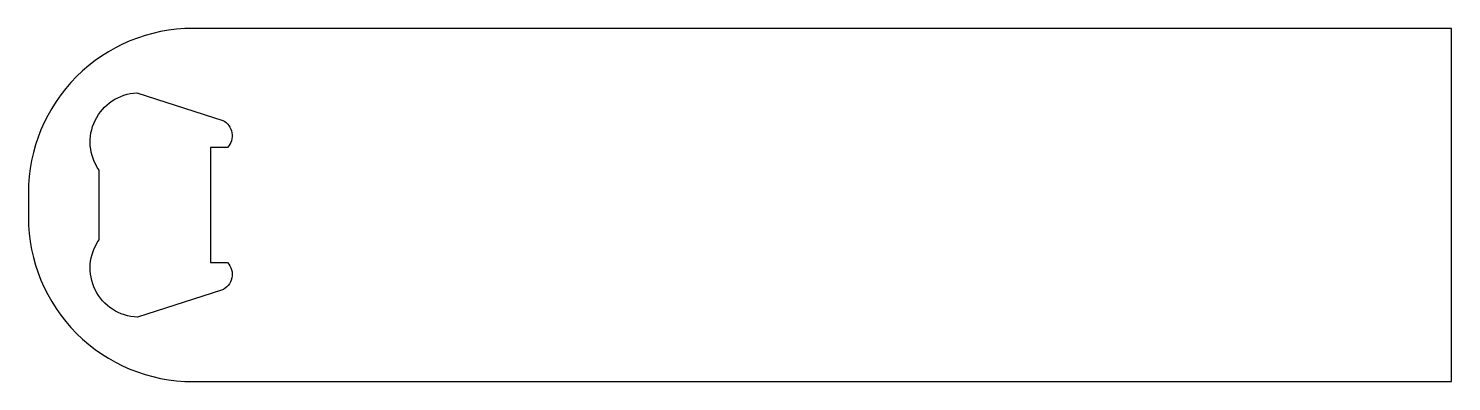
# Model space of a CAD drawing. Header units: millimetres. Extents: x -20 to 153, y 0 to 43.
import ezdxf

# ---------------------------------------------------------------- set-up
doc = ezdxf.new("R2010")
doc.units = ezdxf.units.MM

msp = doc.modelspace()

# ---------------------------------------------------------------- linework, layer by layer
for points in [[(0, 0), (153.1, 0), (153.1, 43), (0, 43, 0.414214), (-20, 23), (-20, 20, 0.414214)], [(2.15, 14.5), (4.21, 14.5, -0.527234), (3.48, 11.11), (-6.74, 7.84, -0.595804), (-11.4, 17.27), (-11.4, 25.73, -0.591565), (-6.81, 35.16), (3.66, 31.8, -0.496126), (4.21, 28.5), (2.15, 28.5)]]:
    msp.add_lwpolyline(points, format="xyb", close=True)

doc.saveas('drawing.dxf')
